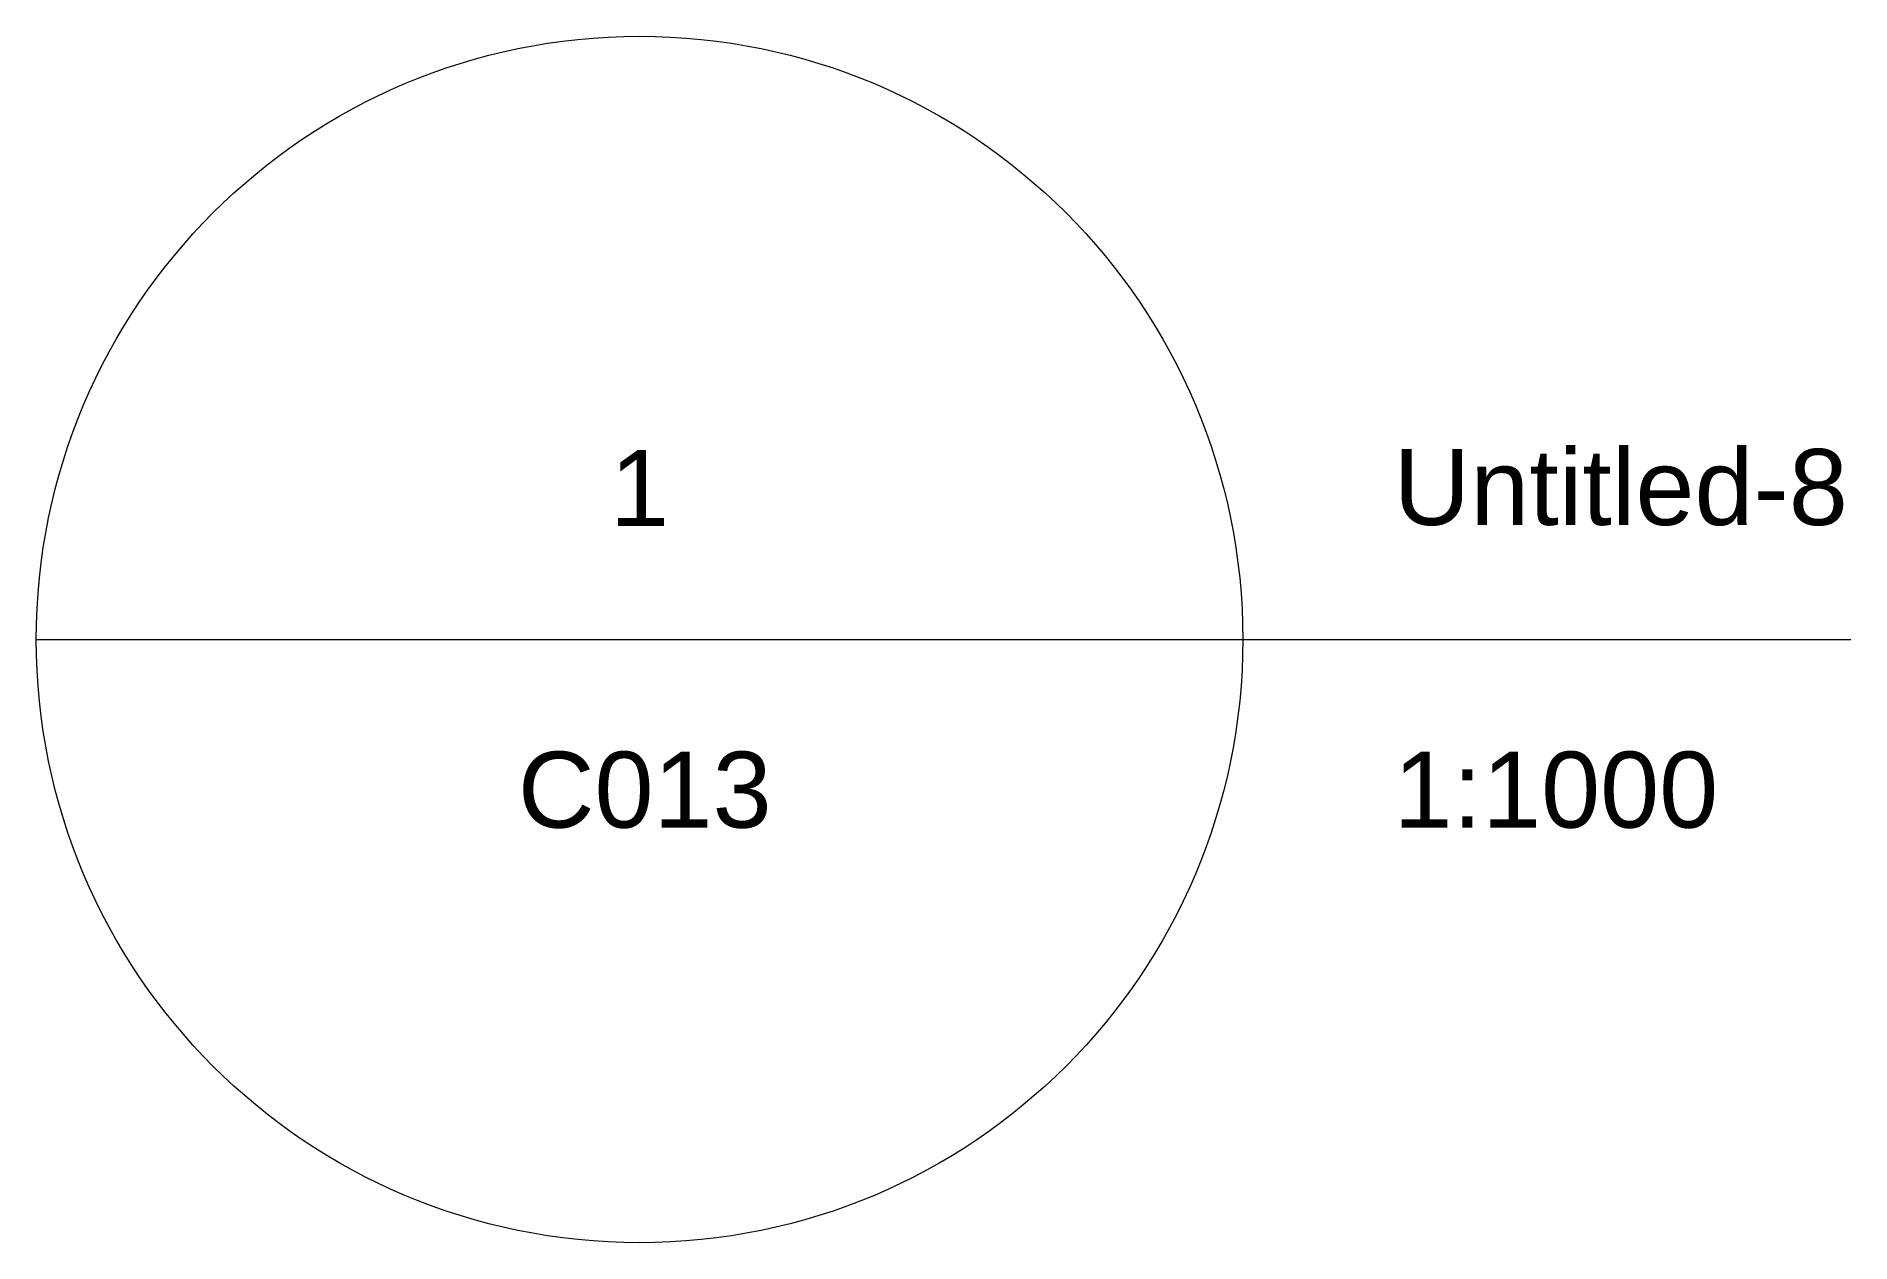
# Paper-space layout 'Untitled-8 [Sheet]' of a CAD drawing. Header units: metres. Extents: x 412.5 to 436.4, y 207.8 to 223.7.
import ezdxf

# ---------------------------------------------------------------- set-up
doc = ezdxf.new("R2010")
doc.units = ezdxf.units.M
doc.header["$MEASUREMENT"] = 0
doc.layers.add('01_A_AccesTren_t', color=30, linetype='Continuous', lineweight=0)
doc.styles.add('Style-Arial', font='arial.ttf')

# ---------------------------------------------------------------- blocks, each defined once
blk = doc.blocks.new('DrawingTitleBubble_47')
at = {"layer": '01_A_AccesTren_t'}
blk.add_line((-0.008006, 0), (0.007869, 0), dxfattribs=at)
blk.add_circle((-0.000069, 0), 0.007938, dxfattribs=at)
at = {"layer": '01_A_AccesTren_t', "color": 7, "char_height": 0.001524, "style": 'Style-Arial'}
for s, insert, attachment_point in [('\\H0.656168x;1', (-0.000069, 0.001492), 8), ('\\H0.656168x;C013', (0, -0.001476), 2)]:
    blk.add_mtext(s, dxfattribs=dict(at, insert=insert, attachment_point=attachment_point))
blk = doc.blocks.new('TitleText_47')
at = {"layer": '01_A_AccesTren_t', "color": 7, "insert": (0, 0.001492), "char_height": 0.001524, "attachment_point": 7, "style": 'Style-Arial'}
blk.add_mtext('\\H0.656168x;Untitled-8', dxfattribs=at)
at = {"layer": '01_A_AccesTren_t', "insert": (0, -0.001476), "char_height": 0.001524, "attachment_point": 1, "style": 'Style-Arial'}
blk.add_mtext('\\H0.656168x;1:1000', dxfattribs=at)
blk = doc.blocks.new('*U330')
at = {"layer": '01_A_AccesTren_t'}
blk.add_line((0, 0), (15.868273, 0), dxfattribs=at)
at = {"layer": '01_A_AccesTren_t', "xscale": 1000, "yscale": 1000, "zscale": 1000}
blk.add_blockref('DrawingTitleBubble_47', (0, 0), dxfattribs=at)
at = {"layer": '01_A_AccesTren_t', "color": 7, "xscale": 1000, "yscale": 1000, "zscale": 1000}
blk.add_blockref('TitleText_47', (9.852875, 0), dxfattribs=at)

psp = doc.layouts.new('Untitled-8 [Sheet]')

# ---------------------------------------------------------------- block references
at = {"layer": '01_A_AccesTren_t'}
psp.add_blockref('*U330', (420.5, 215.785), dxfattribs=at)

doc.saveas('drawing.dxf')
